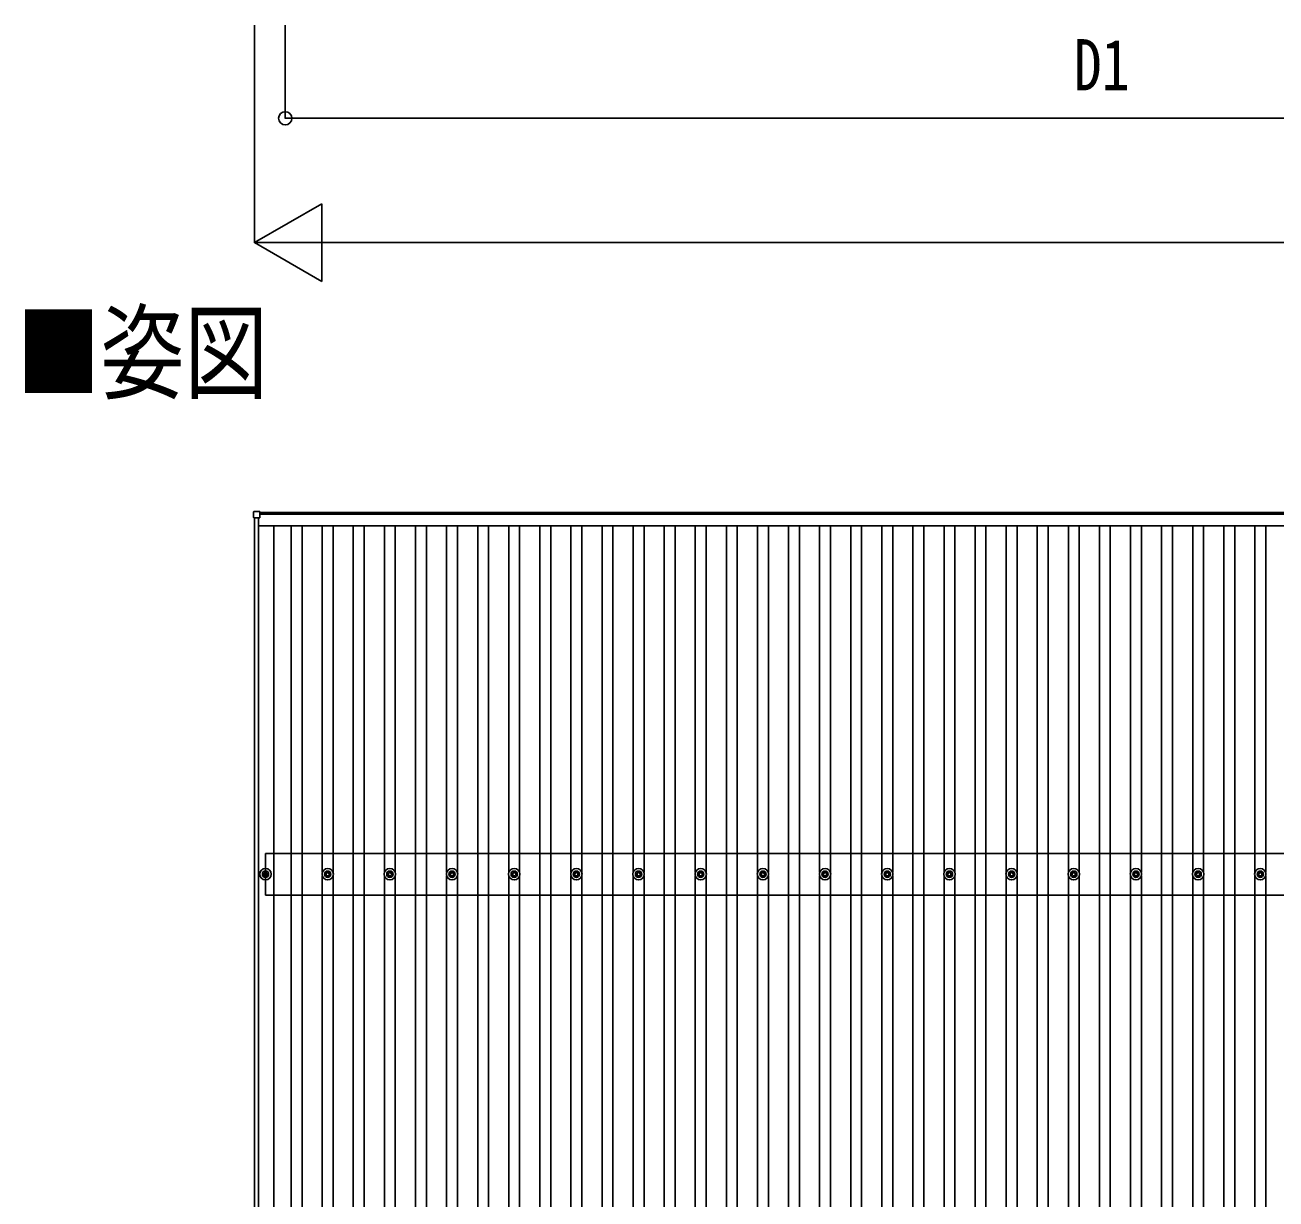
# Model space of a CAD drawing. Units: millimetres, scale not verified. Extents: x -21025 to 21025, y -14850 to 14850.
# Drawn here: x -16635 to -12612, y 3667 to 7443 of the extents above; entities that cross this region are included whole.
import ezdxf
from ezdxf.enums import TextEntityAlignment as Align

# ---------------------------------------------------------------- set-up
doc = ezdxf.new("R2010")
doc.units = ezdxf.units.MM
doc.header["$LTSCALE"] = 60
for name, color, linetype in [('0-2_USER1', 3, 'Continuous'), ('0-5_YKK_13', 4, 'Continuous'), ('0-6_YKK_A1', 4, 'Continuous'), ('0-7_YKK_D', 6, 'Continuous')]:
    doc.layers.add(name, color=color, linetype=linetype)
doc.styles.add('ＭＳ ゴシック', font='')
doc.styles.get('ＭＳ ゴシック').set_extended_font_data('MS Gothic')

msp = doc.modelspace()

# ---------------------------------------------------------------- linework, layer by layer
at = {"layer": '0-5_YKK_13'}
for p, q in [((-15900.2, 5859.3), (-15900.2, 5877.3)), ((-15899.2, 5878.3), (-15881.2, 5878.3)), ((-15880.2, 5877.3), (-15880.2, 5859.3)), ((-15881.2, 5858.3), (-15899.2, 5858.3)), ((-15871.9, 4713.57), (-15867.49, 4713.57)), ((-15871.9, 4710.07), (-15867.49, 4710.07)), ((-15863.65, 4721.82), (-15863.65, 4717.4)), ((-15860.15, 4721.82), (-15860.15, 4717.4)), ((-15856.32, 4713.57), (-15851.91, 4713.57)), ((-15856.32, 4710.07), (-15851.91, 4710.07)), ((-15671.9, 4713.57), (-15667.49, 4713.57)), ((-15671.9, 4710.07), (-15667.49, 4710.07)), ((-15663.65, 4721.82), (-15663.65, 4717.4)), ((-15660.15, 4721.82), (-15660.15, 4717.4)), ((-15656.32, 4713.57), (-15651.91, 4713.57)), ((-15656.32, 4710.07), (-15651.91, 4710.07)), ((-15471.9, 4713.57), (-15467.49, 4713.57)), ((-15471.9, 4710.07), (-15467.49, 4710.07)), ((-15463.66, 4721.82), (-15463.66, 4717.4)), ((-15460.16, 4721.82), (-15460.16, 4717.4)), ((-15456.32, 4713.57), (-15451.91, 4713.57)), ((-15456.32, 4710.07), (-15451.91, 4710.07)), ((-15271.9, 4713.57), (-15267.49, 4713.57)), ((-15271.9, 4710.07), (-15267.49, 4710.07)), ((-15263.66, 4721.82), (-15263.66, 4717.4)), ((-15260.16, 4721.82), (-15260.16, 4717.4)), ((-15256.32, 4713.57), (-15251.91, 4713.57)), ((-15256.32, 4710.07), (-15251.91, 4710.07)), ((-15071.9, 4713.57), (-15067.49, 4713.57)), ((-15071.9, 4710.07), (-15067.49, 4710.07)), ((-15063.66, 4721.82), (-15063.66, 4717.4)), ((-15060.16, 4721.82), (-15060.16, 4717.4)), ((-15056.32, 4713.57), (-15051.91, 4713.57)), ((-15056.32, 4710.07), (-15051.91, 4710.07)), ((-14871.9, 4713.57), (-14867.49, 4713.57)), ((-14871.9, 4710.07), (-14867.49, 4710.07)), ((-14863.66, 4721.82), (-14863.66, 4717.4)), ((-14860.16, 4721.82), (-14860.16, 4717.4)), ((-14856.32, 4713.57), (-14851.91, 4713.57)), ((-14856.32, 4710.07), (-14851.91, 4710.07)), ((-14671.9, 4713.57), (-14667.49, 4713.57)), ((-14671.9, 4710.07), (-14667.49, 4710.07)), ((-14663.66, 4721.82), (-14663.66, 4717.4)), ((-14660.16, 4721.82), (-14660.16, 4717.4)), ((-14656.32, 4713.57), (-14651.91, 4713.57)), ((-14656.32, 4710.07), (-14651.91, 4710.07)), ((-14471.9, 4713.57), (-14467.49, 4713.57)), ((-14471.9, 4710.07), (-14467.49, 4710.07)), ((-14463.66, 4721.82), (-14463.66, 4717.4)), ((-14460.16, 4721.82), (-14460.16, 4717.4)), ((-14456.32, 4713.57), (-14451.91, 4713.57)), ((-14456.32, 4710.07), (-14451.91, 4710.07)), ((-14271.9, 4713.57), (-14267.49, 4713.57)), ((-14271.9, 4710.07), (-14267.49, 4710.07)), ((-14263.66, 4721.82), (-14263.66, 4717.4)), ((-14260.16, 4721.82), (-14260.16, 4717.4)), ((-14256.32, 4713.57), (-14251.91, 4713.57)), ((-14256.32, 4710.07), (-14251.91, 4710.07)), ((-14071.9, 4713.57), (-14067.49, 4713.57)), ((-14071.9, 4710.07), (-14067.49, 4710.07)), ((-14063.66, 4721.82), (-14063.66, 4717.4)), ((-14060.16, 4721.82), (-14060.16, 4717.4)), ((-14056.32, 4713.57), (-14051.91, 4713.57)), ((-14056.32, 4710.07), (-14051.91, 4710.07)), ((-13871.9, 4713.57), (-13867.49, 4713.57)), ((-13871.9, 4710.07), (-13867.49, 4710.07)), ((-13863.66, 4721.82), (-13863.66, 4717.4)), ((-13860.16, 4721.82), (-13860.16, 4717.4)), ((-13856.32, 4713.57), (-13851.91, 4713.57)), ((-13856.32, 4710.07), (-13851.91, 4710.07)), ((-13671.9, 4713.57), (-13667.49, 4713.57)), ((-13671.9, 4710.07), (-13667.49, 4710.07)), ((-13663.66, 4721.82), (-13663.66, 4717.4)), ((-13660.16, 4721.82), (-13660.16, 4717.4)), ((-13656.32, 4713.57), (-13651.91, 4713.57)), ((-13656.32, 4710.07), (-13651.91, 4710.07)), ((-13471.9, 4713.57), (-13467.49, 4713.57)), ((-13471.9, 4710.07), (-13467.49, 4710.07)), ((-13463.66, 4721.82), (-13463.66, 4717.4)), ((-13460.16, 4721.82), (-13460.16, 4717.4)), ((-13456.32, 4713.57), (-13451.91, 4713.57)), ((-13456.32, 4710.07), (-13451.91, 4710.07)), ((-13271.9, 4713.57), (-13267.49, 4713.57)), ((-13271.9, 4710.07), (-13267.49, 4710.07)), ((-13263.66, 4721.82), (-13263.66, 4717.4)), ((-13260.16, 4721.82), (-13260.16, 4717.4)), ((-13256.32, 4713.57), (-13251.91, 4713.57)), ((-13256.32, 4710.07), (-13251.91, 4710.07)), ((-13071.9, 4713.57), (-13067.49, 4713.57)), ((-13071.9, 4710.07), (-13067.49, 4710.07)), ((-13063.66, 4721.82), (-13063.66, 4717.4)), ((-13060.16, 4721.82), (-13060.16, 4717.4)), ((-13056.32, 4713.57), (-13051.91, 4713.57)), ((-13056.32, 4710.07), (-13051.91, 4710.07)), ((-12871.9, 4713.57), (-12867.49, 4713.57)), ((-12871.9, 4710.07), (-12867.49, 4710.07)), ((-12863.66, 4721.82), (-12863.66, 4717.4)), ((-12860.16, 4721.82), (-12860.16, 4717.4)), ((-12856.32, 4713.57), (-12851.91, 4713.57)), ((-12856.32, 4710.07), (-12851.91, 4710.07)), ((-12671.9, 4713.57), (-12667.49, 4713.57)), ((-12671.9, 4710.07), (-12667.49, 4710.07)), ((-12663.66, 4721.82), (-12663.66, 4717.4)), ((-12660.16, 4721.82), (-12660.16, 4717.4)), ((-12656.32, 4713.57), (-12651.91, 4713.57)), ((-12656.32, 4710.07), (-12651.91, 4710.07)), ((-15863.65, 4706.24), (-15863.65, 4701.82)), ((-15860.15, 4706.24), (-15860.15, 4701.82)), ((-15663.65, 4706.24), (-15663.65, 4701.82)), ((-15660.15, 4706.24), (-15660.15, 4701.82)), ((-15463.66, 4706.24), (-15463.66, 4701.82)), ((-15460.16, 4706.24), (-15460.16, 4701.82)), ((-15263.66, 4706.24), (-15263.66, 4701.82)), ((-15260.16, 4706.24), (-15260.16, 4701.82)), ((-15063.66, 4706.24), (-15063.66, 4701.82)), ((-15060.16, 4706.24), (-15060.16, 4701.82)), ((-14863.66, 4706.24), (-14863.66, 4701.82)), ((-14860.16, 4706.24), (-14860.16, 4701.82)), ((-14663.66, 4706.24), (-14663.66, 4701.82)), ((-14660.16, 4706.24), (-14660.16, 4701.82)), ((-14463.66, 4706.24), (-14463.66, 4701.82)), ((-14460.16, 4706.24), (-14460.16, 4701.82)), ((-14263.66, 4706.24), (-14263.66, 4701.82)), ((-14260.16, 4706.24), (-14260.16, 4701.82)), ((-14063.66, 4706.24), (-14063.66, 4701.82)), ((-14060.16, 4706.24), (-14060.16, 4701.82)), ((-13863.66, 4706.24), (-13863.66, 4701.82)), ((-13860.16, 4706.24), (-13860.16, 4701.82)), ((-13663.66, 4706.24), (-13663.66, 4701.82)), ((-13660.16, 4706.24), (-13660.16, 4701.82)), ((-13463.66, 4706.24), (-13463.66, 4701.82)), ((-13460.16, 4706.24), (-13460.16, 4701.82)), ((-13263.66, 4706.24), (-13263.66, 4701.82)), ((-13260.16, 4706.24), (-13260.16, 4701.82)), ((-13063.66, 4706.24), (-13063.66, 4701.82)), ((-13060.16, 4706.24), (-13060.16, 4701.82)), ((-12863.66, 4706.24), (-12863.66, 4701.82)), ((-12860.16, 4706.24), (-12860.16, 4701.82)), ((-12663.66, 4706.24), (-12663.66, 4701.82)), ((-12660.16, 4706.24), (-12660.16, 4701.82))]:
    msp.add_line(p, q, dxfattribs=at)
for centre, radius in [((-15861.9, 4711.82), 18.25), ((-15861.9, 4711.82), 10.15), ((-15861.9, 4711.82), 5.85), ((-15861.9, 4711.82), 5.25), ((-15661.9, 4711.82), 18.25), ((-15661.9, 4711.82), 10.15), ((-15661.9, 4711.82), 5.85), ((-15661.9, 4711.82), 5.25), ((-15461.91, 4711.82), 18.25), ((-15461.91, 4711.82), 10.15), ((-15461.91, 4711.82), 5.85), ((-15461.91, 4711.82), 5.25), ((-15261.91, 4711.82), 18.25), ((-15261.91, 4711.82), 10.15), ((-15261.91, 4711.82), 5.85), ((-15261.91, 4711.82), 5.25), ((-15061.91, 4711.82), 18.25), ((-15061.91, 4711.82), 10.15), ((-15061.91, 4711.82), 5.85), ((-15061.91, 4711.82), 5.25), ((-14861.91, 4711.82), 18.25), ((-14861.91, 4711.82), 10.15), ((-14861.91, 4711.82), 5.85), ((-14861.91, 4711.82), 5.25), ((-14661.91, 4711.82), 18.25), ((-14661.91, 4711.82), 10.15), ((-14661.91, 4711.82), 5.85), ((-14661.91, 4711.82), 5.25), ((-14461.91, 4711.82), 18.25), ((-14461.91, 4711.82), 10.15), ((-14461.91, 4711.82), 5.85), ((-14461.91, 4711.82), 5.25), ((-14261.91, 4711.82), 18.25), ((-14261.91, 4711.82), 10.15), ((-14261.91, 4711.82), 5.85), ((-14261.91, 4711.82), 5.25), ((-14061.91, 4711.82), 18.25), ((-14061.91, 4711.82), 10.15), ((-14061.91, 4711.82), 5.85), ((-14061.91, 4711.82), 5.25), ((-13861.91, 4711.82), 18.25), ((-13861.91, 4711.82), 10.15), ((-13861.91, 4711.82), 5.85), ((-13861.91, 4711.82), 5.25), ((-13661.91, 4711.82), 18.25), ((-13661.91, 4711.82), 10.15), ((-13661.91, 4711.82), 5.85), ((-13661.91, 4711.82), 5.25), ((-13461.91, 4711.82), 18.25), ((-13461.91, 4711.82), 10.15), ((-13461.91, 4711.82), 5.85), ((-13461.91, 4711.82), 5.25), ((-13261.91, 4711.82), 18.25), ((-13261.91, 4711.82), 10.15), ((-13261.91, 4711.82), 5.85), ((-13261.91, 4711.82), 5.25), ((-13061.91, 4711.82), 18.25), ((-13061.91, 4711.82), 10.15), ((-13061.91, 4711.82), 5.85), ((-13061.91, 4711.82), 5.25), ((-12861.91, 4711.82), 18.25), ((-12861.91, 4711.82), 10.15), ((-12861.91, 4711.82), 5.85), ((-12861.91, 4711.82), 5.25), ((-12661.91, 4711.82), 18.25), ((-12661.91, 4711.82), 10.15), ((-12661.91, 4711.82), 5.85), ((-12661.91, 4711.82), 5.25)]:
    msp.add_circle(centre, radius, dxfattribs=at)
for centre, start, end in [((-15899.2, 5877.3), 90, 180), ((-15881.2, 5877.3), 0, 90), ((-15899.2, 5859.3), 180, 270), ((-15881.2, 5859.3), 270, 0)]:
    msp.add_arc(centre, 1, start, end, dxfattribs=at)
at = {"layer": '0-6_YKK_A1'}
for p, q in [((-15880.2, 5875), (-10471.91, 5875)), ((-15896.9, 459.88), (-15896.9, 5858.3)), ((-15884.9, 459.88), (-15884.9, 5858.3)), ((-10486.91, 5870.21), (-15880.2, 5870.21)), ((-15884.9, 5832.21), (-10486.91, 5832.21)), ((-15835.4, 5832.21), (-15835.4, 491.2)), ((-15779.4, 491.2), (-15779.4, 5832.21)), ((-15744.4, 491.2), (-15744.4, 5832.21)), ((-15679.4, 4717), (-15679.4, 5832.21)), ((-15644.4, 4717), (-15644.4, 5832.21)), ((-15579.4, 491.2), (-15579.4, 5832.21)), ((-15544.4, 491.2), (-15544.4, 5832.21)), ((-15479.4, 4717.01), (-15479.4, 5832.21)), ((-15444.4, 4716.99), (-15444.4, 5832.21)), ((-15379.4, 491.2), (-15379.4, 5832.21)), ((-15344.4, 491.2), (-15344.4, 5832.21)), ((-15279.4, 4717.01), (-15279.4, 5832.21)), ((-15244.4, 4716.99), (-15244.4, 5832.21)), ((-15179.4, 491.2), (-15179.4, 5832.21)), ((-15144.4, 491.2), (-15144.4, 5832.21)), ((-15079.4, 4717.01), (-15079.4, 5832.21)), ((-15044.4, 4716.99), (-15044.4, 5832.21)), ((-14979.4, 491.2), (-14979.4, 5832.21)), ((-14944.4, 491.2), (-14944.4, 5832.21)), ((-14879.4, 4717.01), (-14879.4, 5832.21)), ((-14844.4, 4716.99), (-14844.4, 5832.21)), ((-14779.4, 491.2), (-14779.4, 5832.21)), ((-14744.4, 491.2), (-14744.4, 5832.21)), ((-14679.4, 4717.01), (-14679.4, 5832.21)), ((-14644.4, 4716.99), (-14644.4, 5832.21)), ((-14579.4, 491.2), (-14579.4, 5832.21)), ((-14544.4, 491.2), (-14544.4, 5832.21)), ((-14479.4, 4717.01), (-14479.4, 5832.21)), ((-14444.4, 4716.99), (-14444.4, 5832.21)), ((-14379.4, 491.2), (-14379.4, 5832.21)), ((-14344.4, 491.2), (-14344.4, 5832.21)), ((-14279.4, 4717.01), (-14279.4, 5832.21)), ((-14244.4, 4716.99), (-14244.4, 5832.21)), ((-14179.4, 491.2), (-14179.4, 5832.21)), ((-14144.4, 491.2), (-14144.4, 5832.21)), ((-14079.4, 4717.01), (-14079.4, 5832.21)), ((-14044.4, 4716.99), (-14044.4, 5832.21)), ((-13979.4, 491.2), (-13979.4, 5832.21)), ((-13944.4, 491.2), (-13944.4, 5832.21)), ((-13879.4, 4717.01), (-13879.4, 5832.21)), ((-13844.4, 4716.99), (-13844.4, 5832.21)), ((-13779.4, 491.2), (-13779.4, 5832.21)), ((-13744.4, 491.2), (-13744.4, 5832.21)), ((-13679.4, 4717.01), (-13679.4, 5832.21)), ((-13644.4, 4716.99), (-13644.4, 5832.21)), ((-13579.4, 491.2), (-13579.4, 5832.21)), ((-13544.4, 491.2), (-13544.4, 5832.21)), ((-13479.4, 4717.01), (-13479.4, 5832.21)), ((-13444.4, 4716.99), (-13444.4, 5832.21)), ((-13379.4, 491.2), (-13379.4, 5832.21)), ((-13344.4, 491.2), (-13344.4, 5832.21)), ((-13279.4, 4717.01), (-13279.4, 5832.21)), ((-13244.4, 4716.99), (-13244.4, 5832.21)), ((-13179.4, 491.2), (-13179.4, 5832.21)), ((-13144.4, 491.2), (-13144.4, 5832.21)), ((-13079.4, 4717.01), (-13079.4, 5832.21)), ((-13044.4, 4716.99), (-13044.4, 5832.21)), ((-12979.4, 491.2), (-12979.4, 5832.21)), ((-12944.4, 491.2), (-12944.4, 5832.21)), ((-12879.4, 4717.01), (-12879.4, 5832.21)), ((-12844.4, 4716.99), (-12844.4, 5832.21)), ((-12779.4, 491.2), (-12779.4, 5832.21)), ((-12744.4, 491.2), (-12744.4, 5832.21)), ((-12679.4, 4717.01), (-12679.4, 5832.21)), ((-12644.4, 4716.99), (-12644.4, 5832.21)), ((-5061.9, 4778.82), (-15861.9, 4778.82)), ((-15861.9, 4644.82), (-15861.9, 4778.82)), ((-15679.4, 1617), (-15679.4, 4706.64)), ((-15644.4, 1617), (-15644.4, 4706.64)), ((-15479.4, 1617), (-15479.4, 4706.63)), ((-15444.4, 1617), (-15444.4, 4706.65)), ((-15279.4, 1617), (-15279.4, 4706.63)), ((-15244.4, 1617), (-15244.4, 4706.65)), ((-15079.4, 1617), (-15079.4, 4706.63)), ((-15044.4, 1617), (-15044.4, 4706.65)), ((-14879.4, 1617), (-14879.4, 4706.63)), ((-14844.4, 1617), (-14844.4, 4706.65)), ((-14679.4, 1617), (-14679.4, 4706.63)), ((-14644.4, 1617), (-14644.4, 4706.65)), ((-14479.4, 1617), (-14479.4, 4706.63)), ((-14444.4, 1617), (-14444.4, 4706.65)), ((-14279.4, 1617), (-14279.4, 4706.63)), ((-14244.4, 1617), (-14244.4, 4706.65)), ((-14079.4, 1617), (-14079.4, 4706.63)), ((-14044.4, 1617), (-14044.4, 4706.65)), ((-13879.4, 1617), (-13879.4, 4706.63)), ((-13844.4, 1617), (-13844.4, 4706.65)), ((-13679.4, 1617), (-13679.4, 4706.63)), ((-13644.4, 1617), (-13644.4, 4706.65)), ((-13479.4, 1617), (-13479.4, 4706.63)), ((-13444.4, 1617), (-13444.4, 4706.65)), ((-13279.4, 1617), (-13279.4, 4706.63)), ((-13244.4, 1617), (-13244.4, 4706.65)), ((-13079.4, 1617), (-13079.4, 4706.63)), ((-13044.4, 1617), (-13044.4, 4706.65)), ((-12879.4, 1617), (-12879.4, 4706.63)), ((-12844.4, 1617), (-12844.4, 4706.65)), ((-12679.4, 1617), (-12679.4, 4706.63)), ((-12644.4, 1617), (-12644.4, 4706.65)), ((-5061.9, 4644.82), (-15861.9, 4644.82))]:
    msp.add_line(p, q, dxfattribs=at)
at = {"layer": '0-7_YKK_D'}
for p, q in [((-15896.9, 7443.22), (-15896.9, 6742.22)), ((-15798.4, 7443.22), (-15798.4, 7142.22)), ((-15798.4, 7143.22), (-10461.9, 7143.22)), ((-15896.9, 6743.22), (-15680.39, 6868.22)), ((-15680.39, 6618.22), (-15680.39, 6868.22)), ((-15896.9, 6743.22), (-15680.39, 6618.22)), ((-15896.9, 6743.22), (-15463.89, 6743.22)), ((-5276.9, 6743.22), (-15646.9, 6743.22))]:
    msp.add_line(p, q, dxfattribs=at)
msp.add_circle((-15798.4, 7143.22), 21.25, dxfattribs=at)

# ---------------------------------------------------------------- texts
at = {"layer": '0-2_USER1', "style": 'ＭＳ ゴシック', "width": 0.8}
msp.add_text('■姿図', height=247.1, dxfattribs=at).set_placement((-16662.44, 6192.21), align=Align.BOTTOM_LEFT)
at = {"layer": '0-7_YKK_D', "style": 'ＭＳ ゴシック', "width": 0.8}
msp.add_text('D1', height=165, dxfattribs=at).set_placement((-13262.15, 7183.22), align=Align.BOTTOM_LEFT)

doc.saveas('drawing.dxf')
